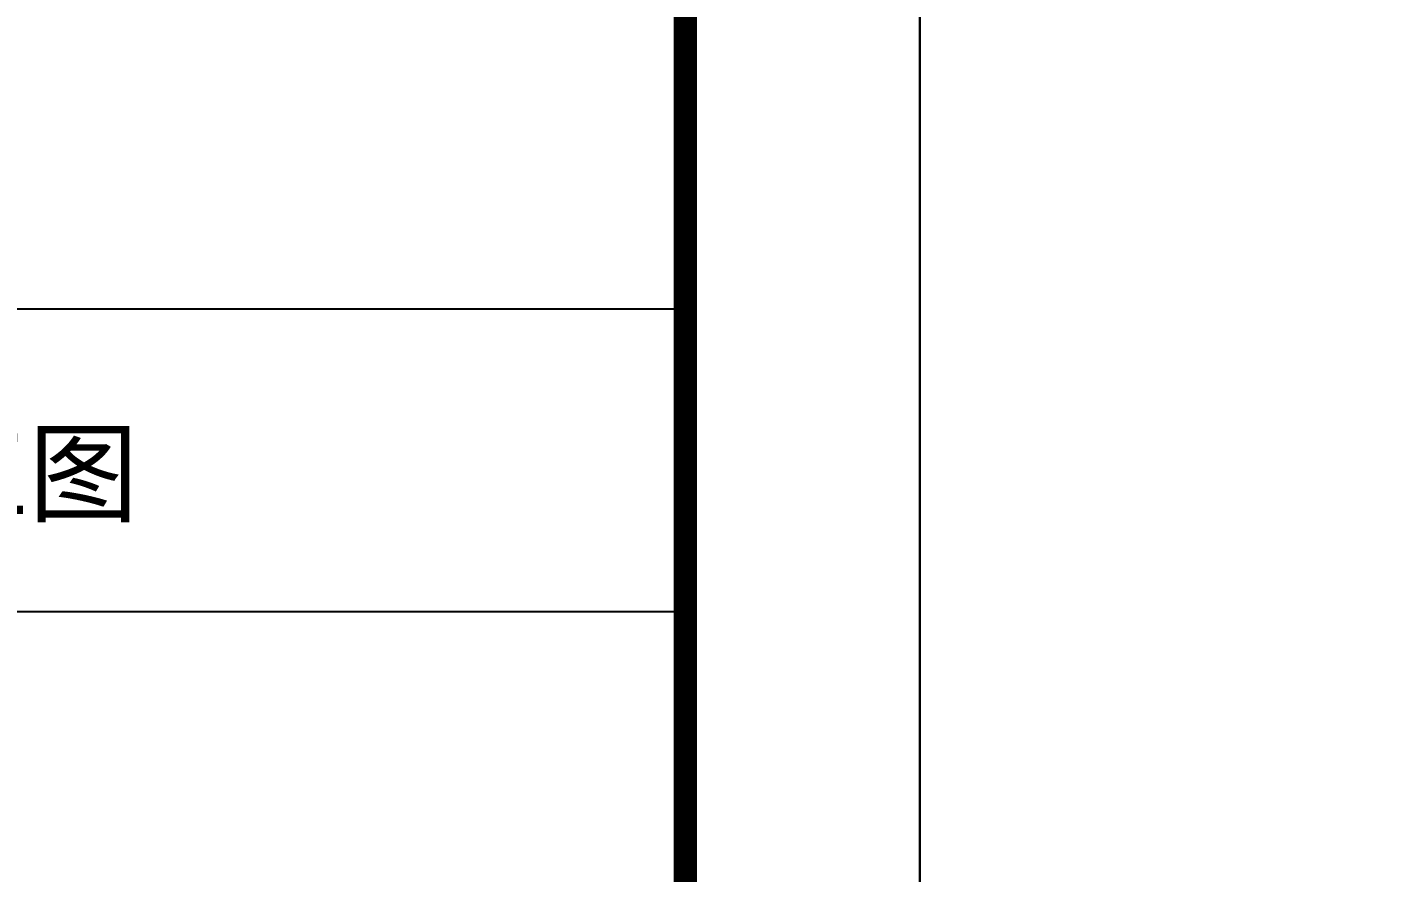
# Model space of a CAD drawing. Extents: x -737978 to 768813, y -372247 to 1140308.
# Drawn here: x -97431 to -91689, y -254097 to -250496 of the extents above; entities that cross this region are included whole.
import ezdxf

# ---------------------------------------------------------------- set-up
doc = ezdxf.new("R2010")
doc.units = 0
doc.header["$LTSCALE"] = 10
doc.header["$MEASUREMENT"] = 0
doc.layers.get('0').update_dxf_attribs({"linetype": 'CONTINUOUS'})
doc.layers.add('PUB_TITLE', color=4, linetype='CONTINUOUS')
doc.styles.add('-宋体', font='', dxfattribs={"width": 0.8})
doc.styles.get('-宋体').set_extended_font_data('SimSun')

# ---------------------------------------------------------------- blocks, each defined once
blk = doc.blocks.new('TQ1')
at = {"layer": 'PUB_TITLE'}
for p, q in [((-49854.8, -407354.8), (-43854.8, -407354.8)), ((-49854.8, -408254.8), (-43854.8, -408254.8))]:
    blk.add_line(p, q, dxfattribs=at)
at = {"layer": 'PUB_TITLE', "style": '-宋体'}
blk.add_text('施工图', height=240, dxfattribs=at).set_placement((-46462.9, -407963.2))

msp = doc.modelspace()

# ---------------------------------------------------------------- linework, layer by layer
at = {"layer": 'PUB_TITLE', "color": 6}
msp.add_lwpolyline([(-219725.1, -268609.7), (-93625.1, -268609.7), (-93625.1, -209209.7), (-219725.1, -209209.7)], close=True, dxfattribs=at)
at = {"layer": 'PUB_TITLE'}
msp.add_lwpolyline([(-93625.1, -268609.7), (53474.9, -268609.7), (53474.9, -209209.7), (-93625.1, -209209.7)], close=True, dxfattribs=at)
at = {"layer": 'PUB_TITLE', "color": 6, "const_width": 100}
msp.add_lwpolyline([(-217225.1, -267609.7), (-94625.1, -267609.7), (-94625.1, -210209.7), (-217225.1, -210209.7)], close=True, dxfattribs=at)

# ---------------------------------------------------------------- block references
at = {"xscale": 1.433507481003284, "yscale": 1.433507481003284, "zscale": 1.433507481003284}
msp.add_blockref('TQ1', (-31759, 332248.9), dxfattribs=at)

doc.saveas('drawing.dxf')
